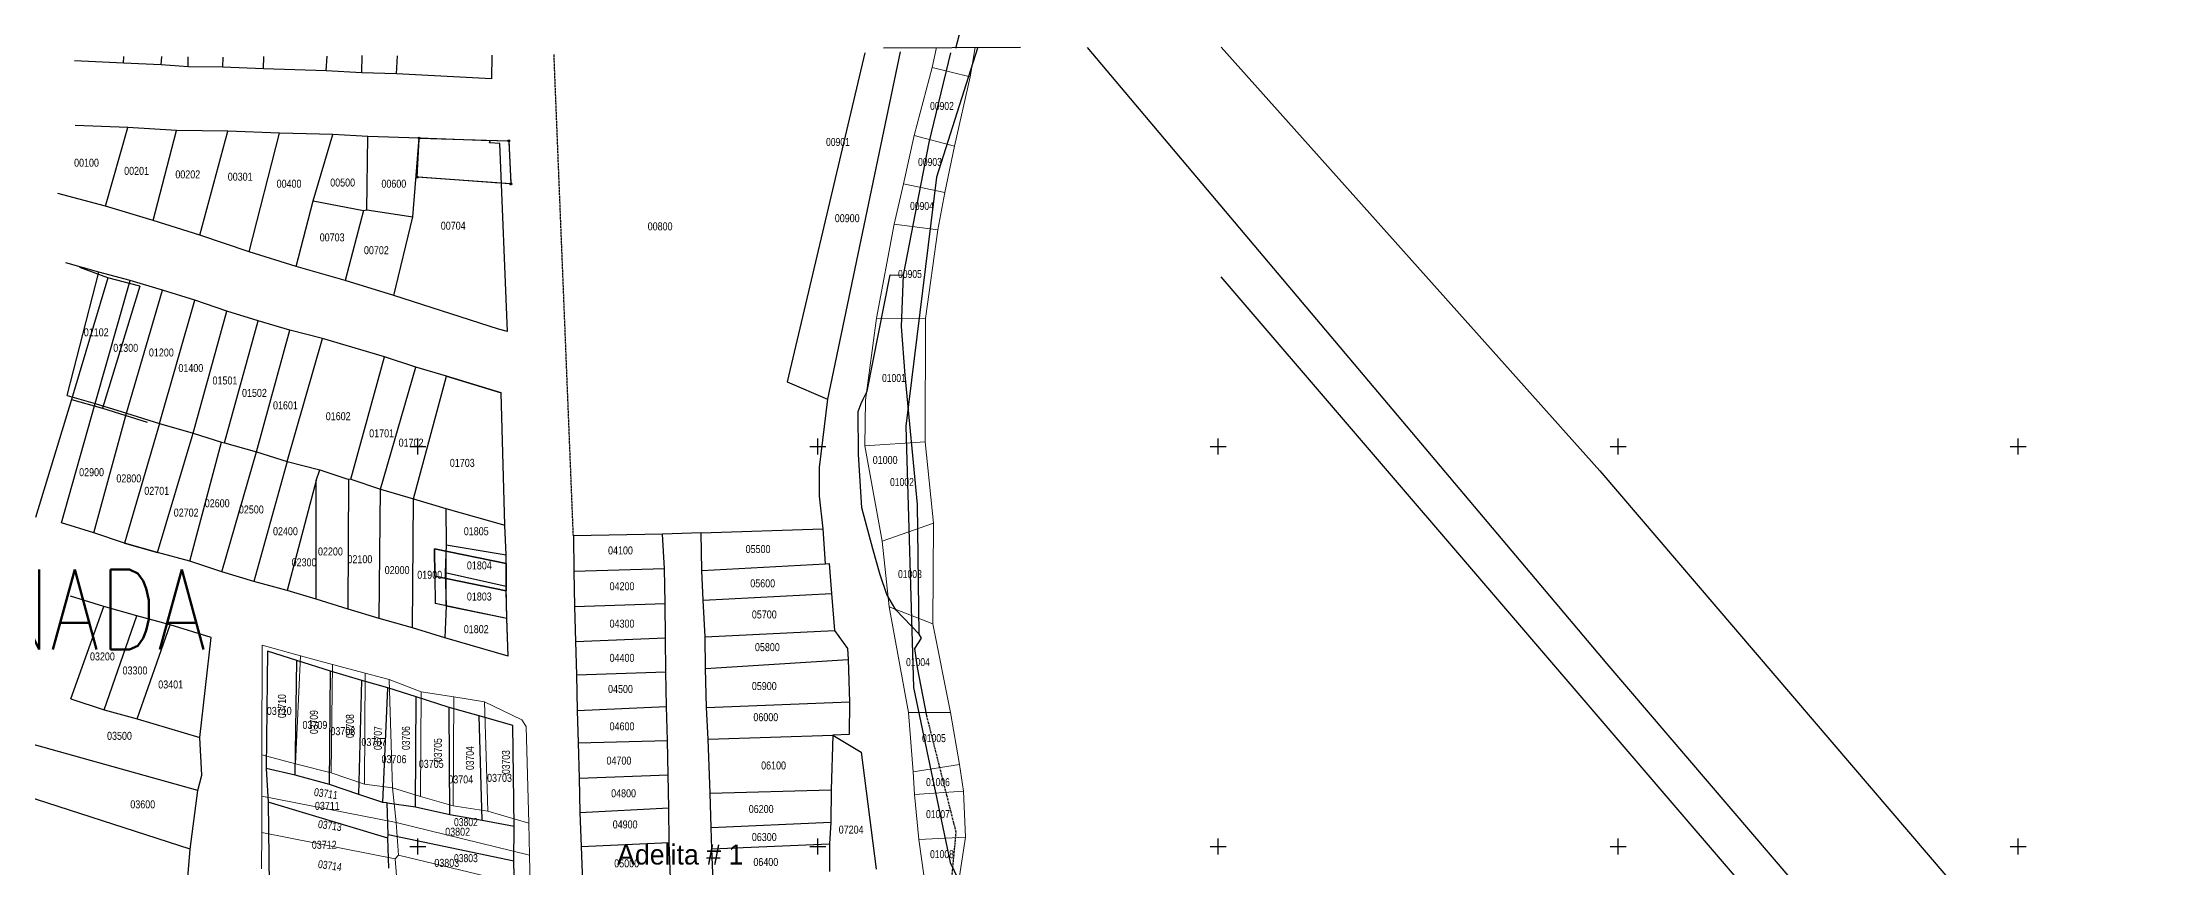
# Model space of a CAD drawing. Header units: metres. Extents: x 619047 to 657292, y 1301217 to 1319844.
# Drawn here: x 648896 to 649424, y 1318524 to 1318731 of the extents above; entities that cross this region are included whole.
import ezdxf
from ezdxf.enums import TextEntityAlignment as Align

# ---------------------------------------------------------------- set-up
doc = ezdxf.new("R2010")
doc.units = ezdxf.units.M
doc.linetypes.add('HIDDEN', pattern=[0.375, 0.25, -0.125])
for name, color, linetype in [('2', 1, 'Continuous'), ('20', 7, 'Continuous'), ('42', 7, 'Continuous'), ('44', 7, 'Continuous'), ('5', 7, 'Continuous'), ('7', 7, 'Continuous'), ('CVL_CUADCON_LIN', 8, 'Continuous')]:
    doc.layers.add(name, color=color, linetype=linetype)
for name, color, linetype, lineweight in [('Nivel 1', 7, 'Continuous', 0), ('Nivel 16', 7, 'Continuous', 0), ('Nivel 30', 7, 'Continuous', 0)]:
    doc.layers.add(name, color=color, linetype=linetype, lineweight=lineweight)
doc.styles.add('ROMANS', font='ROMANS', dxfattribs={"height": 0.2})
doc.styles.get("Standard").update_dxf_attribs({"font": 'arial.ttf'})
doc.styles.add('Style-ENGINEERING', font='ENGINEERING.shx')
doc.styles.add('Style-INTL_ISO', font='INTL_ISO.shx')

# ---------------------------------------------------------------- blocks, each defined once
blk = doc.blocks.new('COORD')
at = {"layer": '42', "color": 2, "linetype": 'Continuous'}
for p, q in [((-2, 0), (2, 0)), ((0, -2), (0, 2))]:
    blk.add_line(p, q, dxfattribs=at)

msp = doc.modelspace()

# ---------------------------------------------------------------- linework, layer by layer
at = {"color": 5, "linetype": 'Continuous', "flags": 128}
msp.add_lwpolyline([(649012.35913, 1318705.87843), (649012.82273, 1318695.08413), (648989.39463, 1318696.78843), (648989.91873, 1318706.53433)], close=True, dxfattribs=at)
for points in [[(648989.40805, 1318697.03807), (648989.9053, 1318706.28469)], [(648989.40805, 1318697.03807), (648989.74431, 1318703.29099)], [(648989.77115, 1318703.79027), (648989.9053, 1318706.28469)], [(648990.16862, 1318706.52703), (649012.10924, 1318705.88573)], [(648990.16862, 1318706.52703), (649012.10924, 1318705.88573)], [(649012.36986, 1318705.62866), (649012.812, 1318695.3339)], [(649012.36986, 1318705.62866), (649012.812, 1318695.3339)], [(649012.57339, 1318695.10227), (648989.64397, 1318696.77029)], [(649010.07999, 1318695.28367), (648989.64397, 1318696.77029)], [(649012.57339, 1318695.10227), (649010.57867, 1318695.24739)]]:
    msp.add_lwpolyline(points)
for centre in [(648989.91873, 1318706.53433), (648989.91873, 1318706.53433), (649012.35913, 1318705.87843), (649012.35913, 1318705.87843), (648989.39463, 1318696.78843), (648989.39463, 1318696.78843), (649012.82273, 1318695.08413), (649012.82273, 1318695.08413)]:
    msp.add_circle(centre, 0.25)
at = {"layer": '2', "color": 1, "linetype": 'Continuous'}
for p, q in [((649124.08673, 1318729.04933), (649132.24673, 1318760.51133)), ((648916.04373, 1318725.30333), (648903.79173, 1318725.82533)), ((648916.04373, 1318725.30333), (648916.06073, 1318726.92833)), ((648925.42373, 1318724.89333), (648916.04373, 1318725.30333)), ((648925.42373, 1318724.89333), (648925.56573, 1318726.95033)), ((648932.16173, 1318724.39433), (648925.42373, 1318724.89333)), ((648932.16173, 1318724.39433), (648932.17373, 1318726.83133)), ((648940.82873, 1318724.26033), (648932.16173, 1318724.39433)), ((648940.82873, 1318724.26033), (648940.89173, 1318726.79933)), ((648951.02173, 1318723.85433), (648940.82873, 1318724.26033)), ((648951.02173, 1318723.85433), (648951.13273, 1318726.95233)), ((648966.67973, 1318723.34933), (648951.02173, 1318723.85433)), ((648966.67973, 1318723.34933), (648966.93973, 1318727.03133)), ((648975.62773, 1318722.83533), (648975.70673, 1318727.22733)), ((648984.26973, 1318722.65033), (648984.55173, 1318727.09433)), ((649110.19473, 1318728.08133), (649092.01473, 1318641.27533)), ((648975.62773, 1318722.83533), (648966.67973, 1318723.34933)), ((648984.26973, 1318722.65033), (648975.62773, 1318722.83533)), ((648917.06773, 1318709.21433), (648903.92573, 1318709.70633)), ((648911.52673, 1318689.56333), (648917.06773, 1318709.21433)), ((648929.24473, 1318708.43733), (648917.06773, 1318709.21433)), ((648923.43973, 1318685.99333), (648929.24473, 1318708.43733)), ((648942.13073, 1318708.27433), (648929.24473, 1318708.43733)), ((648935.07273, 1318682.32033), (648942.13073, 1318708.27433)), ((648955.01873, 1318707.75533), (648942.13073, 1318708.27433)), ((648947.47073, 1318678.11833), (648955.01873, 1318707.75533)), ((648968.38773, 1318707.44133), (648955.01873, 1318707.75533)), ((648963.46673, 1318690.89133), (648968.38773, 1318707.44133)), ((648977.13273, 1318706.95233), (648968.38773, 1318707.44133)), ((648976.82073, 1318688.62233), (648977.13273, 1318706.95233)), ((648989.91873, 1318706.53433), (648977.13273, 1318706.95233)), ((648988.34273, 1318686.85333), (648989.91873, 1318706.53433)), ((648911.52673, 1318689.56333), (648899.61673, 1318692.72733)), ((648923.43973, 1318685.99333), (648911.52673, 1318689.56333)), ((648959.18073, 1318674.44533), (648963.46673, 1318690.89133)), ((648963.46673, 1318690.89133), (648976.00873, 1318688.49133)), ((648976.00873, 1318688.49133), (648971.42273, 1318670.92733)), ((648976.00873, 1318688.49133), (648976.82073, 1318688.62233)), ((648976.82073, 1318688.62233), (648988.34273, 1318686.85333)), ((648983.61573, 1318667.20633), (648988.34273, 1318686.85333)), ((648935.07273, 1318682.32033), (648923.43973, 1318685.99333)), ((648947.47073, 1318678.11833), (648935.07273, 1318682.32033)), ((648959.18073, 1318674.44533), (648947.47073, 1318678.11833)), ((648909.83273, 1318673.08033), (648901.63773, 1318675.37433)), ((648901.91073, 1318642.22333), (648909.83273, 1318673.08033)), ((648912.09173, 1318671.61033), (648905.07373, 1318674.21533)), ((648917.64673, 1318670.93633), (648909.83273, 1318673.08033)), ((648920.11273, 1318669.50933), (648912.09173, 1318671.61033)), ((648925.79173, 1318668.54033), (648917.64673, 1318670.93633)), ((648971.42273, 1318670.92733), (648959.18073, 1318674.44533)), ((648983.61573, 1318667.20633), (648971.42273, 1318670.92733)), ((648920.11273, 1318669.50933), (648910.72773, 1318639.01533)), ((648925.04873, 1318635.20633), (648933.88573, 1318666.06833)), ((648933.88573, 1318666.06833), (648925.79173, 1318668.54033)), ((648941.85473, 1318663.29033), (648933.88573, 1318666.06833)), ((649009.78473, 1318658.75833), (648983.61573, 1318667.20633)), ((648933.47273, 1318632.81133), (648941.85473, 1318663.29033)), ((648941.23673, 1318630.41333), (648949.72073, 1318660.89333)), ((648949.72073, 1318660.89333), (648941.85473, 1318663.29033)), ((648957.61073, 1318658.57233), (648949.72073, 1318660.89333)), ((648956.94173, 1318625.74533), (648965.77973, 1318656.48033)), ((648965.77973, 1318656.48033), (648957.61073, 1318658.57233)), ((648981.22973, 1318651.86233), (648965.77973, 1318656.48033)), ((649011.99873, 1318658.21033), (649009.78473, 1318658.75833)), ((648972.82373, 1318621.28133), (648981.22973, 1318651.86233)), ((648989.09573, 1318649.28733), (648981.22973, 1318651.86233)), ((648996.73173, 1318647.01533), (648989.09573, 1318649.28733)), ((648901.91073, 1318642.22333), (648908.93573, 1318640.25333)), ((648903.03873, 1318641.18233), (648910.72773, 1318639.01533)), ((648908.93573, 1318640.25333), (648916.77573, 1318637.83033)), ((648910.72773, 1318639.01533), (648921.96373, 1318635.53233)), ((648916.77573, 1318637.83033), (648925.04873, 1318635.20633)), ((648925.04873, 1318635.20633), (648933.47273, 1318632.81133)), ((648932.57073, 1318600.84733), (648940.54973, 1318630.56233)), ((648933.47273, 1318632.81133), (648940.54973, 1318630.56233)), ((648940.54973, 1318630.56233), (648941.23673, 1318630.41333)), ((648941.23673, 1318630.41333), (648949.22873, 1318628.11833)), ((648956.94173, 1318625.74533), (648948.60873, 1318595.72433)), ((648949.22873, 1318628.11833), (648956.94173, 1318625.74533)), ((648956.94173, 1318625.74533), (648965.05973, 1318623.60333)), ((648964.18373, 1318620.93333), (648965.05973, 1318623.60333)), ((648965.05973, 1318623.60333), (648971.88273, 1318621.37833)), ((648964.18373, 1318620.93333), (648956.90473, 1318593.50633)), ((648964.20973, 1318591.30933), (648964.18373, 1318620.93333)), ((648971.88273, 1318621.37833), (648972.82373, 1318621.28133)), ((648972.17773, 1318588.81133), (648972.35373, 1318621.32933)), ((648972.82373, 1318621.28133), (648980.25673, 1318618.80633)), ((648980.25673, 1318618.80633), (648988.50373, 1318616.35933)), ((648988.50373, 1318616.35933), (648996.62373, 1318613.96333)), ((648996.62373, 1318613.96333), (648996.66973, 1318604.92633)), ((648996.62373, 1318613.96333), (649011.33373, 1318609.84933)), ((648908.61973, 1318607.91133), (648900.49973, 1318610.35833)), ((648916.23173, 1318605.33433), (648908.61973, 1318607.91133)), ((649011.67773, 1318602.38733), (649011.33373, 1318609.84933)), ((649050.78873, 1318607.55933), (649028.47773, 1318607.14233)), ((649060.41973, 1318607.86133), (649050.78873, 1318607.55933)), ((649051.23973, 1318598.98133), (649050.78873, 1318607.55933)), ((649060.41973, 1318607.86133), (649090.86073, 1318608.87733)), ((649060.62073, 1318598.47033), (649060.41973, 1318607.86133)), ((649090.86073, 1318608.87733), (649091.38873, 1318600.14833)), ((648924.55473, 1318602.96533), (648916.23173, 1318605.33433)), ((648932.57073, 1318600.84733), (648924.55473, 1318602.96533)), ((648996.66973, 1318604.92633), (648996.42673, 1318597.94433)), ((648996.66973, 1318604.92633), (649011.67773, 1318602.38733)), ((649011.69273, 1318594.54333), (649011.67773, 1318602.38733)), ((649028.47773, 1318607.14233), (649028.57373, 1318598.33433)), ((648940.56473, 1318598.17133), (648932.57073, 1318600.84733)), ((648948.60873, 1318595.72433), (648940.56473, 1318598.17133)), ((648996.42673, 1318597.94433), (649011.69273, 1318594.54333)), ((648996.42673, 1318597.94433), (648996.64773, 1318589.64433)), ((649028.57373, 1318598.33433), (649051.23973, 1318598.98133)), ((649028.57373, 1318598.33433), (649028.77173, 1318589.45133)), ((649051.38673, 1318590.25033), (649051.23973, 1318598.98133)), ((649060.62073, 1318598.47033), (649091.38873, 1318600.14833)), ((649060.93873, 1318591.03433), (649060.62073, 1318598.47033)), ((648911.07873, 1318589.51933), (648902.80573, 1318592.04133)), ((648956.90473, 1318593.50633), (648948.60873, 1318595.72433)), ((648964.20973, 1318591.30933), (648956.90473, 1318593.50633)), ((649011.81073, 1318586.54833), (649011.69273, 1318594.54333)), ((649060.93873, 1318591.03433), (649093.00273, 1318592.69333)), ((649093.00273, 1318592.69333), (649093.76173, 1318583.48233)), ((648902.88773, 1318566.40333), (648911.07873, 1318589.51933)), ((648919.34973, 1318587.14933), (648911.07873, 1318589.51933)), ((648911.21173, 1318563.62733), (648919.34973, 1318587.14933)), ((648927.64673, 1318584.88133), (648919.34973, 1318587.14933)), ((648972.17773, 1318588.81133), (648964.20973, 1318591.30933)), ((648979.94073, 1318586.51433), (648972.17773, 1318588.81133)), ((648988.23873, 1318584.11933), (648979.94073, 1318586.51433)), ((648996.64773, 1318589.64433), (648996.33273, 1318581.62133)), ((648996.64773, 1318589.64433), (649011.81073, 1318586.54833)), ((649012.21473, 1318577.10633), (649011.81073, 1318586.54833)), ((649028.77173, 1318589.45133), (649051.38673, 1318590.25033)), ((649028.77173, 1318589.45133), (649028.99473, 1318580.69433)), ((649051.53273, 1318581.64533), (649051.38673, 1318590.25033)), ((649061.39173, 1318581.87233), (649060.93873, 1318591.03433)), ((648919.43173, 1318561.43433), (648927.64673, 1318584.88133)), ((648996.33273, 1318581.62133), (648988.23873, 1318584.11933)), ((649012.21473, 1318577.10633), (648996.33273, 1318581.62133)), ((649028.99473, 1318580.69433), (649051.53273, 1318581.64533)), ((649051.62773, 1318573.11633), (649051.53273, 1318581.64533)), ((649061.39173, 1318581.87233), (649093.76173, 1318583.48233)), ((649061.50873, 1318574.00333), (649061.39173, 1318581.87233)), ((648958.94773, 1318547.29033), (648959.33373, 1318575.97733)), ((648967.75973, 1318573.30433), (648959.33373, 1318575.97733)), ((649028.99473, 1318580.69433), (649029.29273, 1318572.36933)), ((649061.50873, 1318574.00333), (649097.20473, 1318576.21333)), ((649097.20473, 1318576.21333), (649097.53873, 1318565.68033)), ((648967.49973, 1318544.97333), (648967.75973, 1318573.30433)), ((648975.57373, 1318571.00733), (648967.75973, 1318573.30433)), ((648974.85673, 1318542.47133), (648975.57373, 1318571.00733)), ((648982.08973, 1318569.11133), (648975.57373, 1318571.00733)), ((649029.29273, 1318572.36933), (649051.62773, 1318573.11633)), ((649029.29273, 1318572.36933), (649029.38873, 1318563.51033)), ((649051.77373, 1318564.46033), (649051.62773, 1318573.11633)), ((649061.78873, 1318564.23133), (649061.50873, 1318574.00333)), ((648902.88773, 1318566.40333), (648911.21173, 1318563.62733)), ((648980.81373, 1318540.52133), (648982.08973, 1318569.11133)), ((648989.14073, 1318566.88733), (648982.08973, 1318569.11133)), ((648989.02873, 1318539.42033), (648989.14073, 1318566.88733)), ((648997.43973, 1318564.21333), (648989.14073, 1318566.88733)), ((649061.78873, 1318564.23133), (649097.53873, 1318565.68033)), ((648934.62073, 1318543.51333), (648865.87773, 1318562.63833)), ((648911.21173, 1318563.62733), (648919.43173, 1318561.43433)), ((648919.43173, 1318561.43433), (648935.08573, 1318556.76633)), ((648997.57773, 1318537.48333), (648997.43973, 1318564.21333)), ((649004.89673, 1318562.11833), (648997.43973, 1318564.21333)), ((649005.64073, 1318536.10233), (649004.89673, 1318562.11833)), ((649029.38873, 1318563.51033), (649051.77373, 1318564.46033)), ((649029.38873, 1318563.51033), (649029.68473, 1318555.38833)), ((649052.02073, 1318556.00833), (649051.77373, 1318564.46033)), ((649062.21073, 1318556.33933), (649061.78873, 1318564.23133)), ((649029.68473, 1318555.38833), (649052.02073, 1318556.00833)), ((649029.68473, 1318555.38833), (649029.88273, 1318546.60633)), ((649052.16673, 1318547.37833), (649052.02073, 1318556.00833)), ((649062.21073, 1318556.33933), (649093.33773, 1318557.35833)), ((649062.66173, 1318542.78633), (649062.21073, 1318556.33933)), ((649093.33773, 1318557.35833), (649092.89973, 1318543.67433)), ((648958.94773, 1318547.29033), (648951.72173, 1318548.98033)), ((648951.72173, 1318548.98033), (648952.14673, 1318540.55533)), ((648967.49973, 1318544.97333), (648958.94773, 1318547.29033)), ((648974.85673, 1318542.47133), (648967.49973, 1318544.97333)), ((649029.88273, 1318546.60633), (649052.16673, 1318547.37833)), ((649029.88273, 1318546.60633), (649030.13073, 1318537.97733)), ((649052.31173, 1318539.12933), (649052.16673, 1318547.37833)), ((648932.68873, 1318528.80533), (648934.62073, 1318543.51333)), ((648982.07973, 1318531.61733), (648952.14673, 1318540.55533)), ((648952.14673, 1318540.55533), (648952.61273, 1318504.53633)), ((648980.81373, 1318540.52133), (648974.85673, 1318542.47133)), ((648981.95873, 1318540.37433), (648980.81373, 1318540.52133)), ((648981.95873, 1318540.37433), (648989.02873, 1318539.42033)), ((648982.15173, 1318532.43033), (648981.95873, 1318540.37433)), ((648989.02873, 1318539.42033), (648997.57773, 1318537.48333)), ((649030.13073, 1318537.97733), (649052.31173, 1318539.12933)), ((649052.38173, 1318530.47333), (649052.31173, 1318539.12933)), ((649062.66173, 1318542.78633), (649092.89973, 1318543.67433)), ((649062.95973, 1318534.25833), (649062.66173, 1318542.78633)), ((649092.89973, 1318543.67433), (649092.84073, 1318535.55033)), ((648997.57773, 1318537.48333), (649005.64073, 1318536.10233)), ((649005.64073, 1318536.10233), (649013.70573, 1318534.59433)), ((649013.59773, 1318525.81033), (649013.70573, 1318534.59433)), ((649030.13073, 1318537.97733), (649030.40273, 1318529.52533)), ((649062.95973, 1318534.25833), (649092.84073, 1318535.55033)), ((649063.08873, 1318528.92733), (649062.95973, 1318534.25833)), ((649092.84073, 1318535.55033), (649092.48673, 1318530.19233)), ((648982.07973, 1318531.61733), (648982.15173, 1318532.43033)), ((648982.37273, 1318524.10533), (648982.07973, 1318531.61733)), ((649013.59773, 1318525.81033), (648982.15173, 1318532.43033)), ((649030.40273, 1318529.52533), (649052.38173, 1318530.47333)), ((649030.40273, 1318529.52533), (649030.75473, 1318520.59133)), ((649052.78373, 1318521.51433), (649052.38173, 1318530.47333)), ((649063.08873, 1318528.92733), (649092.48673, 1318530.19233)), ((649063.46173, 1318520.80633), (649063.08873, 1318528.92733)), ((649092.48673, 1318530.19233), (649092.52273, 1318523.21133)), ((649013.78873, 1318518.45033), (649013.59773, 1318525.81033))]:
    msp.add_line(p, q, dxfattribs=at)
at = {"layer": '2', "color": 1, "linetype": 'HIDDEN'}
msp.add_line((649028.47773, 1318607.14233), (649023.63673, 1318727.51933), dxfattribs=at)
at = {"layer": '2', "color": 1, "linetype": 'Continuous'}
for points in [[(649129.45773, 1318729.06533), (649119.25673, 1318696.82233), (649111.56873, 1318634.56133), (649113.53273, 1318569.23733), (649122.63173, 1318525.50833), (649136.32073, 1318497.02333), (649144.68673, 1318479.47433), (649146.66773, 1318431.43333), (649157.24373, 1318341.44433), (649174.87973, 1318201.62733), (649181.18673, 1318159.93533)], [(649156.89073, 1318729.16733), (649286.80673, 1318575.11633), (649721.72073, 1318066.72933), (650041.19173, 1317701.08033), (650064.79273, 1317676.14133), (650148.29673, 1317601.30933), (650204.65073, 1317556.75733), (650295.03073, 1317496.14933), (650355.20573, 1317462.26833), (650420.21073, 1317430.41433), (650477.85673, 1317406.44933), (650526.36273, 1317389.10433), (650550.23773, 1317382.46533)], [(649190.44173, 1318729.29133), (649285.07873, 1318623.41133), (649541.10573, 1318323.92633), (649774.80173, 1318050.14033), (649956.98273, 1317832.59333), (650053.16673, 1317734.10633), (650134.12373, 1317652.41533), (650186.92173, 1317609.13933), (650241.49973, 1317566.87733), (650308.77573, 1317520.27833), (650398.14773, 1317468.82233), (650471.53573, 1317435.43233), (650538.83373, 1317409.67533), (650603.34773, 1317393.58133), (650649.06373, 1317381.57733), (650663.53873, 1317376.22133)], [(649008.10973, 1318727.26333), (649007.98773, 1318721.32333), (648984.26973, 1318722.65033)], [(649101.35173, 1318727.88433), (649081.90273, 1318645.61533), (649092.01473, 1318641.27533)], [(649111.01673, 1318672.28933), (649117.40173, 1318705.44833), (649122.80073, 1318727.84033)], [(649007.53673, 1318705.40433), (649007.68673, 1318705.88733), (648989.91873, 1318706.53433)], [(649011.99873, 1318658.21033), (649010.05373, 1318705.21433), (649007.53673, 1318705.40433)], [(648912.09173, 1318671.61033), (648903.03873, 1318641.18233), (648893.98573, 1318611.72033)], [(648900.49973, 1318610.35833), (648908.93573, 1318640.25333), (648917.64673, 1318670.93633)], [(649114.91073, 1318582.59833), (649109.05973, 1318588.66133), (649106.80373, 1318592.45733), (649105.20273, 1318597.37433), (649103.33873, 1318603.91433), (649100.56673, 1318614.10533), (649099.76073, 1318627.58033), (649099.65473, 1318638.21633), (649100.38173, 1318640.20033), (649100.90873, 1318641.31933), (649101.94073, 1318643.27933), (649107.63573, 1318672.34833), (649111.01673, 1318672.28933)], [(649114.91073, 1318582.59833), (649114.48973, 1318614.98733), (649111.45073, 1318647.31233), (649110.49773, 1318659.46733), (649111.01673, 1318672.28933)], [(648908.61973, 1318607.91133), (648916.77573, 1318637.83033), (648925.79173, 1318668.54033)], [(648940.56473, 1318598.17133), (648949.22873, 1318628.11833), (648957.61073, 1318658.57233)], [(648979.94073, 1318586.51433), (648980.25673, 1318618.80633), (648989.09573, 1318649.28733)], [(648988.23873, 1318584.11933), (648988.50373, 1318616.35933), (648996.73173, 1318647.01533)], [(649011.33373, 1318609.84933), (649010.40073, 1318642.84433), (648996.73173, 1318647.01533)], [(649092.01473, 1318641.27533), (649089.94273, 1318624.20533), (649089.87773, 1318617.09733), (649090.86073, 1318608.87733)], [(648925.04873, 1318635.20633), (648916.23173, 1318605.33433), (648924.55473, 1318602.96533), (648933.47273, 1318632.81133)], [(649091.38873, 1318600.14833), (649092.40473, 1318600.20433), (649093.00273, 1318592.69333)], [(648935.08573, 1318556.76633), (648937.95573, 1318581.70933), (648927.64673, 1318584.88133)], [(649093.76173, 1318583.48233), (649097.03773, 1318578.98033), (649097.20473, 1318576.21333)], [(649116.82073, 1318562.17333), (649114.47073, 1318574.26933), (649113.83673, 1318579.01333), (649115.52573, 1318581.56033), (649114.91073, 1318582.59833)], [(648959.33373, 1318575.97733), (648951.97673, 1318578.30133), (648951.72173, 1318548.98033)], [(649097.53873, 1318565.68033), (649097.37773, 1318557.50633), (649093.33773, 1318557.35833)], [(648932.68873, 1318528.80533), (648861.20673, 1318551.90233), (648865.87773, 1318562.63833)], [(649013.70573, 1318534.59433), (649013.32173, 1318559.69833), (649004.89673, 1318562.11833)], [(648934.62073, 1318543.51333), (648935.59173, 1318547.35133), (648935.08573, 1318556.76633)], [(649093.33773, 1318557.35833), (649100.45073, 1318553.05333), (649104.13373, 1318523.82833)], [(648952.61273, 1318504.53633), (648930.64073, 1318512.01533), (648931.92273, 1318519.71333), (648932.68873, 1318528.80533)]]:
    msp.add_lwpolyline(points, dxfattribs=at)
at = {"layer": '2', "color": 1, "linetype": 'HIDDEN'}
msp.add_lwpolyline([(649122.69373, 1318517.42333), (649124.16373, 1318533.06833), (649116.82073, 1318562.17333)], dxfattribs=at)
at = {"layer": '20', "color": 2, "linetype": 'Continuous'}
msp.add_line((649190.30773, 1318671.89833), (649763.29973, 1318003.88933), dxfattribs=at)
at = {"layer": 'CVL_CUADCON_LIN', "color": 2, "ltscale": 0.5, "flags": 128}
for points in [[(648996.73173, 1318647.01533), (649010.40073, 1318642.84433)], [(648996.64773, 1318589.64433), (648996.65756, 1318596.47432), (648996.66739, 1318603.30432), (649011.68552, 1318600.20754)]]:
    msp.add_lwpolyline(points, dxfattribs=at)
at = {"layer": 'CVL_CUADCON_LIN', "color": 6, "ltscale": 0.5, "flags": 128}
for points in [[(649011.68552, 1318600.20754), (648993.76259, 1318603.90329), (648993.89453, 1318590.21558)], [(648993.82856, 1318597.05944), (649011.70993, 1318593.37759)], [(649011.68552, 1318600.20754), (649011.70993, 1318593.37759)], [(649011.81289, 1318586.49774), (648993.89453, 1318590.21558)]]:
    msp.add_lwpolyline(points, dxfattribs=at)
at = {"layer": 'CVL_CUADCON_LIN', "color": 2, "ltscale": 0.5, "flags": 128}
msp.add_lwpolyline([(649011.68552, 1318600.20754), (649011.70993, 1318593.37759), (648993.82856, 1318597.05944), (648993.76259, 1318603.90329)], close=True, dxfattribs=at)
at = {"layer": 'CVL_CUADCON_LIN', "color": 3, "ltscale": 0.5, "flags": 128}
for points in [[(649011.81073, 1318586.54833), (649011.70993, 1318593.37759), (649011.68552, 1318600.20754)], [(649012.21473, 1318577.10633), (649011.81289, 1318586.49774)]]:
    msp.add_lwpolyline(points, dxfattribs=at)
at = {"layer": 'Nivel 16', "color": 7, "linetype": 'Continuous', "lineweight": -3, "flags": 128}
msp.add_lwpolyline([(649105.9599, 1318729.11766), (649140.2489, 1318729.24666)], dxfattribs=at)
at = {"layer": 'Nivel 30', "color": 1, "linetype": 'Continuous', "lineweight": 13}
for p, q in [((649118.1609, 1318724.20966), (649119.2809, 1318729.16766)), ((649128.9019, 1318729.20366), (649127.6569, 1318721.84166)), ((649113.6909, 1318707.18966), (649118.1609, 1318724.20966)), ((649127.6569, 1318721.84166), (649118.1609, 1318724.20966)), ((649127.6569, 1318721.84166), (649123.7579, 1318704.57666)), ((649111.0199, 1318695.15066), (649113.6909, 1318707.18966)), ((649123.7579, 1318704.57666), (649113.6909, 1318707.18966)), ((649123.7579, 1318704.57666), (649121.2899, 1318692.92366)), ((649108.6599, 1318685.07866), (649111.0199, 1318695.15066)), ((649111.0199, 1318695.15066), (649121.2899, 1318692.92366)), ((649121.2899, 1318692.92366), (649119.5929, 1318683.60766)), ((649104.2459, 1318661.58466), (649108.6599, 1318685.07866)), ((649108.6599, 1318685.07866), (649119.5929, 1318683.60766)), ((649119.5929, 1318683.60766), (649116.4579, 1318661.50266)), ((649101.5259, 1318641.05266), (649104.2459, 1318661.58466)), ((649116.4579, 1318661.50266), (649104.2459, 1318661.58466)), ((649116.4579, 1318661.50266), (649116.4029, 1318630.61266)), ((649101.3329, 1318629.66666), (649101.5259, 1318641.05266)), ((649101.3329, 1318629.66666), (649116.4029, 1318630.61266)), ((649105.6529, 1318605.77166), (649101.3329, 1318629.66666)), ((649116.4029, 1318630.61266), (649118.4589, 1318610.30366)), ((649118.4589, 1318610.30366), (649105.6529, 1318605.77166)), ((649118.4589, 1318610.30366), (649118.3689, 1318585.16666)), ((649107.3869, 1318589.37666), (649105.6529, 1318605.77166)), ((649112.2149, 1318563.00166), (649107.3869, 1318589.37666)), ((649118.3689, 1318585.16666), (649107.3869, 1318589.37666)), ((649118.3689, 1318585.16666), (649122.7429, 1318562.97666)), ((648950.6119, 1318552.37566), (648950.6859, 1318579.77666)), ((648950.6859, 1318579.77666), (648960.2809, 1318577.18166)), ((648958.9749, 1318550.12966), (648960.2809, 1318577.18166)), ((648960.2809, 1318577.18166), (648968.2589, 1318575.02266)), ((648968.2589, 1318575.02266), (648967.9199, 1318547.93866)), ((648968.2589, 1318575.02266), (648976.4209, 1318572.81666)), ((648976.2789, 1318545.05266), (648976.4209, 1318572.81666)), ((648976.4209, 1318572.81666), (648982.3999, 1318571.19866)), ((648982.3999, 1318571.19866), (648983.2779, 1318544.15866)), ((648982.3999, 1318571.19866), (648990.4689, 1318568.17366)), ((648990.2699, 1318542.03066), (648990.4689, 1318568.17366)), ((648990.4689, 1318568.17366), (648998.6039, 1318566.88466)), ((648998.3989, 1318539.69266), (648998.6039, 1318566.88466)), ((648998.6039, 1318566.88466), (649006.2359, 1318565.67666)), ((649006.2359, 1318565.67666), (649015.5859, 1318561.18666)), ((649007.1199, 1318538.34066), (649006.2359, 1318565.67666)), ((649015.5859, 1318561.18666), (649016.6839, 1318559.52066)), ((649113.4299, 1318548.13766), (649112.2149, 1318563.00166)), ((649122.7429, 1318562.97666), (649112.2149, 1318563.00166)), ((649122.7429, 1318562.97666), (649125.0099, 1318550.01666)), ((649016.6839, 1318559.52066), (649017.3709, 1318535.34066)), ((648950.5849, 1318542.03766), (648950.6119, 1318552.37566)), ((648950.6119, 1318552.37566), (648958.9749, 1318550.12966)), ((648958.9749, 1318550.12966), (648967.9199, 1318547.93866)), ((649113.4299, 1318548.13766), (649125.0099, 1318550.01666)), ((649125.0099, 1318550.01666), (649126.0359, 1318543.28466)), ((648976.2789, 1318545.05266), (648967.9199, 1318547.93866)), ((648976.2789, 1318545.05266), (648983.2779, 1318544.15866)), ((648983.2779, 1318544.15866), (648990.2699, 1318542.03066)), ((648984.1729, 1318535.52466), (648983.2779, 1318544.15866)), ((649113.7809, 1318542.49566), (649113.4299, 1318548.13766)), ((648950.5599, 1318532.99066), (648950.5849, 1318542.03766)), ((648984.1729, 1318535.52466), (648950.5849, 1318542.03766)), ((648998.3989, 1318539.69266), (648990.2699, 1318542.03066)), ((649007.1199, 1318538.34066), (648998.3989, 1318539.69266)), ((649113.7809, 1318542.49566), (649126.0359, 1318543.28466)), ((649114.7909, 1318531.25766), (649113.7809, 1318542.49566)), ((649126.0359, 1318543.28466), (649126.4599, 1318531.84666)), ((649017.5429, 1318527.30966), (648984.1729, 1318535.52466)), ((648984.7609, 1318527.35066), (648984.1729, 1318535.52466)), ((649017.3709, 1318535.34066), (649007.1199, 1318538.34066)), ((649017.3709, 1318535.34066), (649017.5429, 1318527.30966)), ((648950.5359, 1318523.90266), (648950.5599, 1318532.99066)), ((648983.9269, 1318526.38566), (648950.5599, 1318532.99066)), ((649114.7909, 1318531.25766), (649126.4599, 1318531.84666)), ((649116.1879, 1318521.75666), (649114.7909, 1318531.25766)), ((649126.4599, 1318531.84666), (649125.0069, 1318522.12166)), ((648984.7609, 1318527.35066), (648983.9269, 1318526.38566)), ((648983.9269, 1318526.38566), (648984.6489, 1318516.89366)), ((648984.7609, 1318527.35066), (649017.7039, 1318519.40966)), ((649017.5429, 1318527.30966), (649017.7039, 1318519.40966))]:
    msp.add_line(p, q, dxfattribs=at)

# ---------------------------------------------------------------- block references
at = {"layer": '5', "color": 2, "linetype": 'Continuous'}
for p in [(648989.61773, 1318629.48933), (649089.61773, 1318629.48933), (649189.61773, 1318629.48933), (649289.61773, 1318629.48933), (649389.61773, 1318629.48933), (648989.61773, 1318529.48933), (649089.61773, 1318529.48933), (649189.61773, 1318529.48933), (649289.61773, 1318529.48933), (649389.61773, 1318529.48933)]:
    msp.add_blockref('COORD', p, dxfattribs=at)

# ---------------------------------------------------------------- texts
at = {"layer": '44', "color": 7, "linetype": 'Continuous', "style": 'ROMANS', "width": 0.8}
msp.add_text('GRANADA', height=20, rotation=359.9999611, dxfattribs=at).set_placement((648889.07474, 1318588.71329), align=Align.MIDDLE)
at = {"layer": '7', "color": 7, "linetype": 'Continuous', "width": 0.8}
for s, p in [('00100', (648906.77073, 1318700.40133)), ('00201', (648919.28473, 1318698.36033)), ('00202', (648932.08873, 1318697.48533)), ('00301', (648945.18473, 1318696.90233)), ('00400', (648957.40673, 1318695.15233)), ('00500', (648970.79373, 1318695.44433)), ('00600', (648983.59773, 1318695.15233)), ('00900', (649096.92573, 1318686.53233)), ('00703', (648968.17373, 1318681.74033)), ('00704', (648998.43973, 1318684.65533)), ('00800', (649050.16373, 1318684.49533)), ('00702', (648979.23273, 1318678.53233)), ('01102', (648909.19873, 1318658.01733)), ('01300', (648916.56573, 1318654.13333)), ('01200', (648925.48373, 1318652.96733)), ('01400', (648932.85073, 1318649.08233)), ('01501', (648941.38073, 1318645.97433)), ('01502', (648948.74673, 1318642.86633)), ('01601', (648956.50173, 1318639.75833)), ('01602', (648969.68473, 1318637.03933)), ('01701', (648980.54073, 1318632.76533)), ('01702', (648987.90773, 1318630.43433)), ('02900', (648908.03673, 1318623.05333)), ('01703', (649000.70273, 1318625.38433)), ('01000', (649106.41273, 1318626.09833)), ('02800', (648917.34173, 1318621.49933)), ('02701', (648924.32073, 1318618.39133)), ('02702', (648931.68673, 1318612.95233)), ('02600', (648939.44173, 1318615.28433)), ('02500', (648947.97173, 1318613.73033)), ('02400', (648956.50173, 1318608.29133)), ('01805', (649004.19173, 1318608.29033)), ('02200', (648967.74573, 1318603.24033)), ('02100', (648975.11273, 1318601.29833)), ('04100', (649040.24973, 1318603.49133)), ('05500', (649074.64473, 1318603.83533)), ('02300', (648961.15473, 1318600.52133)), ('02000', (648984.41773, 1318598.57933)), ('01900', (648992.55973, 1318597.41333)), ('01804', (649004.96773, 1318599.74433)), ('01803', (649004.96773, 1318591.97433)), ('04200', (649040.63773, 1318594.54333)), ('05600', (649075.80773, 1318595.27633)), ('04300', (649040.63773, 1318585.20533)), ('05700', (649076.19473, 1318587.49433)), ('01802', (649004.19173, 1318583.81533)), ('03200', (648910.75073, 1318577.00033)), ('04400', (649040.63773, 1318576.64533)), ('05800', (649076.97073, 1318579.32433)), ('03300', (648918.89273, 1318573.49833)), ('03401', (648927.80973, 1318569.99633)), ('05900', (649076.19473, 1318569.59733)), ('04500', (649040.24973, 1318568.86333)), ('03710', (648954.95073, 1318563.38133)), ('03709', (648963.86873, 1318559.88033)), ('04600', (649040.63773, 1318559.52633)), ('06000', (649076.58273, 1318561.81533)), ('03500', (648915.01473, 1318557.15633)), ('03708', (648970.84773, 1318558.32333)), ('03707', (648978.60173, 1318555.60033)), ('03706', (648983.64273, 1318551.32033)), ('03705', (648992.94773, 1318550.15333)), ('04700', (649039.86273, 1318550.96633)), ('06100', (649078.52073, 1318549.75433)), ('03704', (649000.31473, 1318546.26233)), ('03703', (649010.00773, 1318546.65133)), ('03600', (648920.83073, 1318540.03633)), ('03711', (648966.97073, 1318539.64733)), ('04800', (649041.02573, 1318542.79533)), ('06200', (649075.41973, 1318538.86033)), ('03802', (648999.53973, 1318533.18633)), ('04900', (649041.41273, 1318535.01433)), ('07204', (649097.90873, 1318533.71433)), ('03712', (648966.19473, 1318529.92033)), ('06300', (649076.19473, 1318531.85633)), ('03803', (648996.82573, 1318525.40533)), ('05000', (649041.80073, 1318525.28733)), ('06400', (649076.58273, 1318525.63133))]:
    msp.add_text(s, height=2, dxfattribs=at).set_placement(p, align=Align.MIDDLE)
at = {"layer": 'Nivel 1', "color": 7, "linetype": 'Continuous', "lineweight": -3, "style": 'Style-ENGINEERING', "width": 0.800002}
for s, p in [('00902', (649120.6129, 1318714.58866)), ('00901', (649094.6129, 1318705.58866)), ('00903', (649117.6129, 1318700.58866)), ('00904', (649115.6129, 1318689.58866)), ('00905', (649112.6129, 1318672.58866)), ('01001', (649108.6129, 1318646.58866)), ('01002', (649110.6129, 1318620.58866)), ('01003', (649112.6129, 1318597.58866)), ('01004', (649114.6129, 1318575.58866)), ('01005', (649118.6129, 1318556.58866)), ('01006', (649119.6119, 1318545.58866)), ('03802', (649001.6129, 1318535.58866)), ('01007', (649119.6129, 1318537.58866)), ('01008', (649120.6129, 1318527.58866)), ('03803', (649001.6129, 1318526.58866))]:
    msp.add_text(s, height=1.999998, dxfattribs=at).set_placement(p, align=Align.MIDDLE_CENTER)
for s, rotation, p in [('03710', 90, (648955.6119, 1318564.58866)), ('03709', 90, (648963.6119, 1318560.58966)), ('03708', 90, (648972.6119, 1318559.58966)), ('03707', 90, (648979.6119, 1318556.58966)), ('03706', 90, (648986.6119, 1318556.58866)), ('03705', 90, (648994.6119, 1318553.58966)), ('03704', 90, (649002.6119, 1318551.58966)), ('03703', 90, (649011.6119, 1318550.58966)), ('03711', 351.8698972, (648966.62248, 1318542.7303)), ('03713', 351.8698972, (648967.62247, 1318534.73002)), ('03714', 351.8698972, (648967.62247, 1318524.73002))]:
    msp.add_text(s, height=1.999998, rotation=rotation, dxfattribs=at).set_placement(p, align=Align.MIDDLE_CENTER)
at = {"layer": 'Nivel 30', "color": 1, "linetype": 'Continuous', "lineweight": 13, "style": 'Style-INTL_ISO'}
msp.add_text(' Adelita # 1', height=4.999998, dxfattribs=at).set_placement((649054.2659, 1318527.48666), align=Align.MIDDLE_CENTER)

doc.saveas('drawing.dxf')
